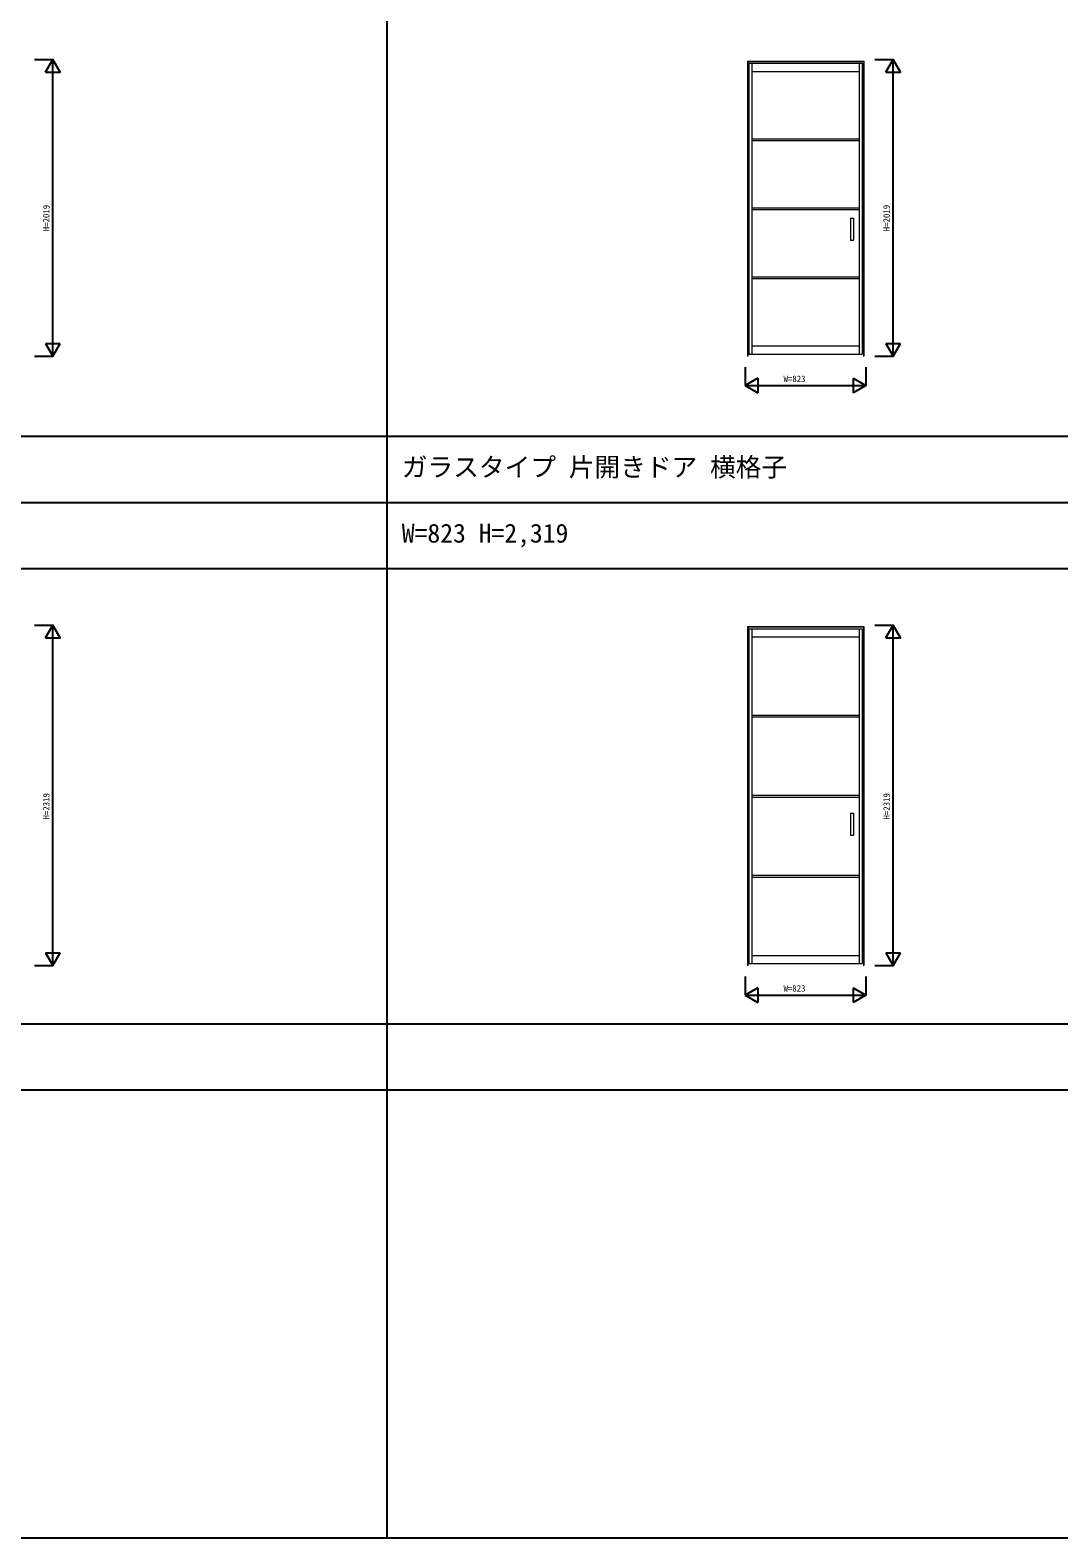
# Model space of a CAD drawing. Units: millimetres, scale not verified. Extents: x -14341 to 14340, y -10000 to 10000.
# Drawn here: x 328 to 7334, y -10000 to 265 of the extents above; entities that cross this region are included whole.
import ezdxf
from ezdxf.enums import TextEntityAlignment as Align

# ---------------------------------------------------------------- set-up
doc = ezdxf.new("R2010")
doc.units = ezdxf.units.MM
doc.header["$LTSCALE"] = 50
for name, color, linetype in [('0-0_0', 7, 'Continuous'), ('0-4_YKK_F1', 7, 'Continuous'), ('0-5_YKK_N1', 2, 'Continuous')]:
    doc.layers.add(name, color=color, linetype=linetype)
doc.layers.add('0-1_YKK_A1', color=4, linetype='Continuous', lineweight=18)
doc.styles.add('ＭＳ ゴシック', font='')
doc.styles.get('ＭＳ ゴシック').set_extended_font_data('MS Gothic')

msp = doc.modelspace()

# ---------------------------------------------------------------- linework, layer by layer
at = {"layer": '0-1_YKK_A1'}
for p, q in [((5212.6, 54.55), (6005.6, 54.55)), ((5212.6, 54.55), (5212.6, -1953.95)), ((5215.1, 54.55), (5215.1, -1953.95)), ((5215.1, 52.05), (6003.1, 52.05)), ((5222.1, 40.05), (5995.1, 40.05)), ((5222.1, 40.05), (5222.1, -1939.95)), ((5242.1, 40.05), (5242.1, -1939.95)), ((5975.1, 40.05), (5975.1, -1939.95)), ((5995.1, 40.05), (5995.1, -1939.95)), ((6003.1, 54.55), (6003.1, -1953.95)), ((6005.6, 54.55), (6005.6, -1953.95)), ((5242.1, -15.95), (5975.1, -15.95)), ((5242.1, -473.87), (5975.1, -473.87)), ((5242.1, -485.88), (5975.1, -485.87)), ((5242.1, -943.95), (5975.1, -943.95)), ((5242.1, -955.95), (5975.1, -955.95)), ((5914.5, -1014.95), (5914.5, -1164.95)), ((5914.5, -1014.95), (5935.5, -1014.95)), ((5935.5, -1014.95), (5935.5, -1164.95)), ((5914.5, -1164.95), (5935.5, -1164.95)), ((5242.1, -1414.02), (5975.1, -1414.02)), ((5242.1, -1426.03), (5975.1, -1426.03)), ((5222.1, -1939.95), (5995.1, -1939.95)), ((5242.1, -1883.95), (5975.1, -1883.95)), ((5215.1, -1953.95), (5212.6, -1953.95)), ((6003.1, -1953.95), (6005.6, -1953.95)), ((5212.6, -3795.45), (6005.6, -3795.45)), ((5212.6, -3795.45), (5212.6, -6103.95)), ((5215.1, -3795.45), (5215.1, -6103.95)), ((5215.1, -3797.95), (6003.1, -3797.95)), ((6003.1, -3795.45), (6003.1, -6103.95)), ((6005.6, -3795.45), (6005.6, -6103.95)), ((5222.1, -3809.95), (5995.1, -3809.95)), ((5222.1, -3809.95), (5222.1, -6089.95)), ((5242.1, -3809.95), (5242.1, -6089.95)), ((5242.1, -3865.95), (5975.1, -3865.95)), ((5975.1, -3809.95), (5975.1, -6089.95)), ((5995.1, -3809.95), (5995.1, -6089.95)), ((5242.1, -4398.87), (5975.1, -4398.87)), ((5242.1, -4410.87), (5975.1, -4410.87)), ((5242.1, -4943.95), (5975.1, -4943.95)), ((5242.1, -4955.95), (5975.1, -4955.95)), ((5914.5, -5064.95), (5914.5, -5214.95)), ((5914.5, -5064.95), (5935.5, -5064.95)), ((5935.5, -5064.95), (5935.5, -5214.95)), ((5914.5, -5214.95), (5935.5, -5214.95)), ((5242.1, -5489.02), (5975.1, -5489.02)), ((5242.1, -5501.02), (5975.1, -5501.02)), ((5242.1, -6033.95), (5975.1, -6033.95)), ((5215.1, -6103.95), (5212.6, -6103.95)), ((5222.1, -6089.95), (5995.1, -6089.95)), ((6003.1, -6103.95), (6005.6, -6103.95))]:
    msp.add_line(p, q, dxfattribs=at)
at = {"layer": '0-4_YKK_F1'}
for p, q in [((2759.1, -9999.7), (2759.1, 9500.3)), ((-14340.9, -2499.7), (14159.1, -2499.7)), ((-14340.9, -2949.7), (14159.1, -2949.7)), ((-14340.9, -3399.7), (14159.1, -3399.7)), ((-14340.9, -6499.7), (14159.1, -6499.7)), ((-14340.9, -6949.7), (14159.1, -6949.7)), ((-14340.9, -9999.7), (14340.12, -9999.7))]:
    msp.add_line(p, q, dxfattribs=at)
at = {"layer": '0-5_YKK_N1'}
for p, q in [((358.1, 65.05), (483.1, 65.05)), ((433.1, -21.55), (483.1, 65.05)), ((483.1, -1953.95), (483.1, 65.05)), ((6080.6, 65.05), (6205.6, 65.05)), ((6155.6, -21.55), (6205.6, 65.05)), ((6205.6, -1953.95), (6205.6, 65.05)), ((433.1, -1867.35), (533.1, -1867.35)), ((6155.6, -1867.35), (6255.6, -1867.35)), ((358.1, -1953.95), (483.1, -1953.95)), ((5197.6, -2028.95), (5197.6, -2153.95)), ((6020.6, -2028.95), (6020.6, -2153.95)), ((6080.6, -1953.95), (6205.6, -1953.95)), ((5284.2, -2103.95), (5197.6, -2153.95)), ((5197.6, -2153.95), (5284.2, -2203.95)), ((5197.6, -2153.95), (6020.6, -2153.95)), ((5284.2, -2103.95), (5284.2, -2203.95)), ((5934, -2103.95), (5934, -2203.95)), ((5934, -2103.95), (6020.6, -2153.95)), ((6020.6, -2153.95), (5934, -2203.95)), ((358.1, -3784.95), (483.1, -3784.95)), ((433.1, -3871.55), (483.1, -3784.95)), ((483.1, -6103.95), (483.1, -3784.95)), ((6080.6, -3784.95), (6205.6, -3784.95)), ((6155.6, -3871.55), (6205.6, -3784.95)), ((6205.6, -6103.95), (6205.6, -3784.95)), ((433.1, -6017.35), (533.1, -6017.35)), ((6155.6, -6017.35), (6255.6, -6017.35)), ((358.1, -6103.95), (483.1, -6103.95)), ((6080.6, -6103.95), (6205.6, -6103.95)), ((5197.6, -6178.95), (5197.6, -6303.95)), ((5284.2, -6253.95), (5197.6, -6303.95)), ((5284.2, -6253.95), (5284.2, -6353.95)), ((5934, -6253.95), (5934, -6353.95)), ((5934, -6253.95), (6020.6, -6303.95)), ((6020.6, -6178.95), (6020.6, -6303.95)), ((5197.6, -6303.95), (5284.2, -6353.95)), ((5197.6, -6303.95), (6020.6, -6303.95)), ((6020.6, -6303.95), (5934, -6353.95))]:
    msp.add_line(p, q, dxfattribs=at)
for points in [[(433.1, -21.55), (533.1, -21.55), (483.1, 65.05)], [(6155.6, -21.55), (6255.6, -21.55), (6205.6, 65.05)], [(433.1, -1867.35), (483.1, -1953.95), (533.1, -1867.35)], [(6155.6, -1867.35), (6205.6, -1953.95), (6255.6, -1867.35)], [(433.1, -3871.55), (533.1, -3871.55), (483.1, -3784.95)], [(6155.6, -3871.55), (6255.6, -3871.55), (6205.6, -3784.95)], [(433.1, -6017.35), (483.1, -6103.95), (533.1, -6017.35)], [(6155.6, -6017.35), (6205.6, -6103.95), (6255.6, -6017.35)]]:
    msp.add_lwpolyline(points, dxfattribs=at)

# ---------------------------------------------------------------- texts
at = {"layer": '0-0_0', "style": 'ＭＳ ゴシック'}
for s, p in [('ガラスタイプ 片開きドア 横格子', (2859.1, -2812.2)), ('W=823 H=2,319', (2859.1, -3262.2))]:
    msp.add_text(s, height=128.3, dxfattribs=at).set_placement(p, align=Align.BOTTOM_LEFT)
at = {"layer": '0-5_YKK_N1', "style": 'ＭＳ ゴシック'}
for s, p in [('H=2019', (473.1, -1104.05)), ('H=2019', (6195.6, -1104.05)), ('H=2319', (473.1, -5109.05)), ('H=2319', (6195.6, -5109.05))]:
    msp.add_text(s, height=43.99, rotation=90, dxfattribs=at).set_placement(p, align=Align.BOTTOM_LEFT)
for p in [(5459.1, -2143.95), (5459.1, -6293.95)]:
    msp.add_text('W=823', height=43.99, dxfattribs=at).set_placement(p, align=Align.BOTTOM_LEFT)

doc.saveas('drawing.dxf')
